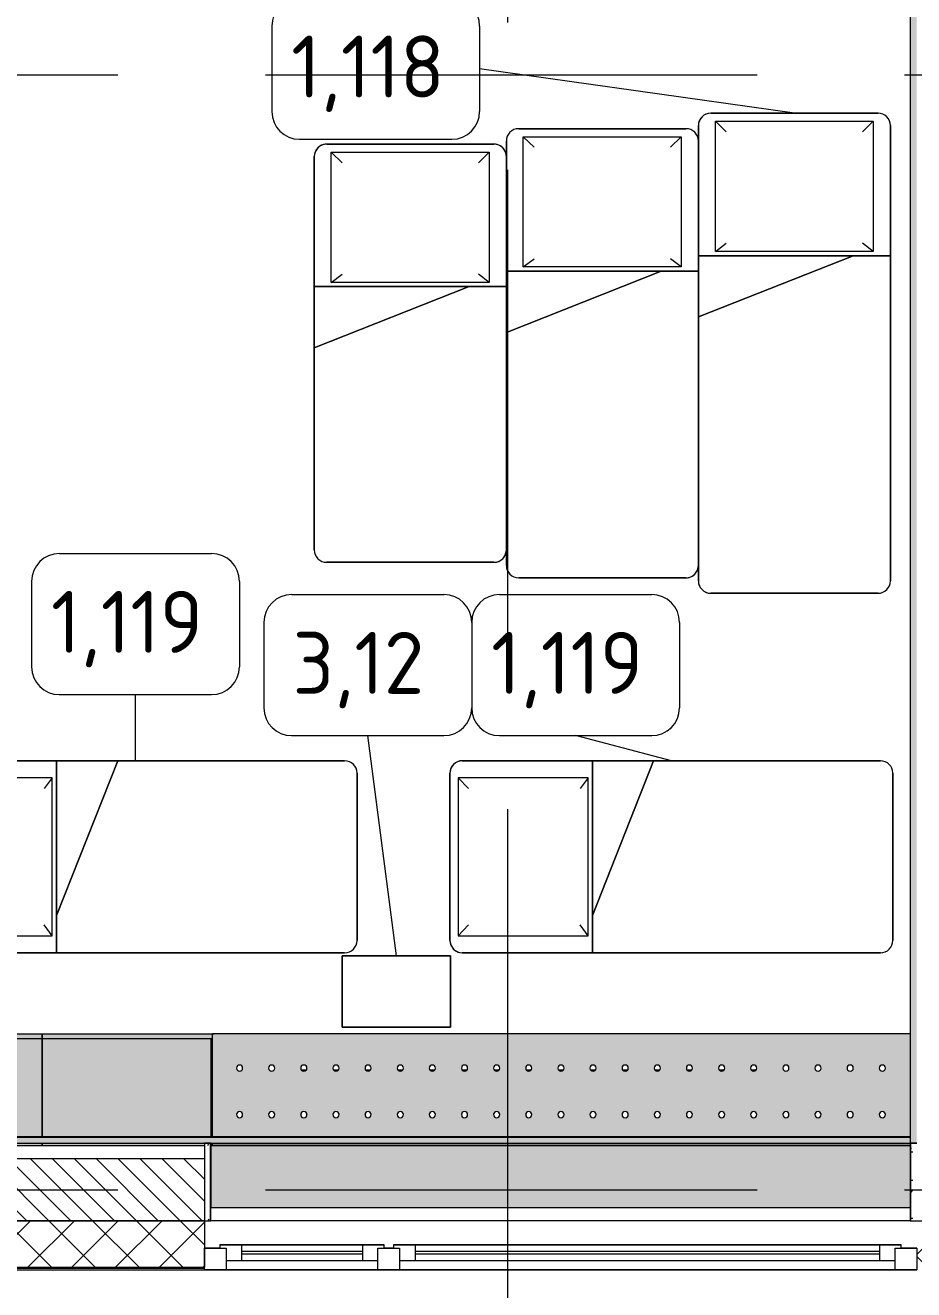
# Model space of a CAD drawing. Header units: millimetres. Extents: x 81566 to 292854, y -8553 to 29000.
# Drawn here: x 104252 to 107120, y -323 to 3760 of the extents above; entities that cross this region are included whole.
import ezdxf

# ---------------------------------------------------------------- set-up
doc = ezdxf.new("R2010")
doc.units = ezdxf.units.MM
doc.linetypes.add('Осевая', pattern=[3175, 635, -476.25, 1587.5, -476.25])
for name, color, linetype, lineweight in [('A-GLAZ', 7, 'Continuous', 9), ('A-GLAZ-1', 7, 'Continuous', 13), ('A-WALL', 7, 'Continuous', 9), ('I-FURN-IDEN', 7, 'Continuous', 9), ('I-WALL', 7, 'Continuous', 9), ('Знаки', 7, 'Continuous', 9), ('Оси', 7, 'Continuous', 9), ('Оси-2', 7, 'Осевая', 9)]:
    doc.layers.add(name, color=color, linetype=linetype, lineweight=lineweight)
for name, color, linetype, lineweight, true_color in [('A-WALL-1', 9, 'Continuous', 9, 0x808080), ('A-WALL-FNSH-1', 9, 'Continuous', 9, 0x808080), ('I-FURN-1', 9, 'Continuous', 9, 0x808080), ('M-EQPM-1', 7, 'Continuous', 9, 0xb2b2b2)]:
    doc.layers.add(name, color=color, linetype=linetype, lineweight=lineweight, true_color=true_color)
doc.styles.add('GOST Common', font='GOST_Common.ttf', dxfattribs={"height": 200})
pattern_1 = [(0, (0, 0), (121.92, 30.48), [10.058, -81.382, 10.058, -81.382, -487.68]), (0, (0, 0), (121.92, 30.48), [-182.88, 10.058, -172.822, 10.058, -81.382, -213.36]), (0, (0, 0), (121.92, 30.48), [-457.2, 10.058, -50.902, 10.058, -142.342]), (120, (45.72, 15.24), (-87.356454, 90.345817), [10.058, -81.382, 10.058, -81.382, -487.68]), (120, (45.72, 15.24), (-87.356454, 90.345817), [-182.88, 10.058, -172.822, 10.058, -81.382, -213.36]), (120, (45.72, 15.24), (-87.356454, 90.345817), [-457.2, 10.058, -50.902, 10.058, -142.342]), (240, (60.96, 76.2), (-34.563546, -120.825817), [10.058, -81.382, 10.058, -81.382, -487.68]), (240, (60.96, 76.2), (-34.563546, -120.825817), [-182.88, 10.058, -172.822, 10.058, -81.382, -213.36]), (240, (60.96, 76.2), (-34.563546, -120.825817), [-457.2, 10.058, -50.902, 10.058, -142.342])]

# ---------------------------------------------------------------- blocks, each defined once
blk = doc.blocks.new('120_Окно_СКБ_2Ст_Фрамуга сверху - 120_Окно_СКБ_2Ст_2300х2500_h_ ДОО-22877051-План расстановки мебели и оборудования 2 этажа в осях 23-33')
at = {"layer": 'A-GLAZ'}
for p, q in [((1150, 83), (-1150, 83)), ((-1080, 83), (1080, 83)), ((-1150, 13), (-1100, 13)), ((-1030, 33), (470, 33)), ((470, 23), (-1030, 23)), ((540, 13), (570, 13)), ((540, 13), (570, 13)), ((640, 33), (1030, 33)), ((1030, 23), (640, 23)), ((1100, 13), (1150, 13))]:
    blk.add_line(p, q, dxfattribs=at)
at = {"layer": 'A-GLAZ-1'}
for p, q in [((-1150, 13), (-1150, 83)), ((-1150, 83), (-1080, 83)), ((-1080, 83), (-1080, 13)), ((520, 13), (520, 83)), ((520, 83), (590, 83)), ((590, 83), (590, 13)), ((1080, 13), (1080, 83)), ((1080, 83), (1150, 83)), ((1150, 83), (1150, 13)), ((520, 53), (-1080, 53)), ((-1080, 53), (-1080, 13)), ((-1030, 3), (-1030, 53)), ((470, 3), (470, 53)), ((520, 13), (520, 53)), ((1080, 53), (590, 53)), ((590, 53), (590, 13)), ((640, 3), (640, 53)), ((1030, 3), (1030, 53)), ((1080, 13), (1080, 53)), ((-1080, 13), (-1150, 13)), ((-1080, 13), (-1100, 13)), ((-1100, 13), (-1100, 3)), ((-1100, 3), (540, 3)), ((540, 3), (-1100, 3)), ((590, 13), (520, 13)), ((540, 13), (520, 13)), ((540, 3), (540, 13)), ((590, 13), (570, 13)), ((570, 13), (570, 3)), ((570, 3), (1100, 3)), ((1100, 3), (570, 3)), ((1150, 13), (1080, 13)), ((1100, 13), (1080, 13)), ((1100, 3), (1100, 13))]:
    blk.add_line(p, q, dxfattribs=at)
blk = doc.blocks.new('Bed - Small Sizes - 1_119-V33-План расстановки мебели и оборудования 2 этажа в осях 23-33')
at = {"layer": 'I-FURN-1'}
for p, q in [((247.3, 0), (-292.7, 0)), ((-292.7, 0), (247.3, 0)), ((247.3, 0), (-292.7, 0)), ((-292.7, 0), (247.3, 0)), ((-332.7, -40), (-332.7, -460)), ((-332.7, -460), (-332.7, -40)), ((-332.7, -40), (-332.7, -460)), ((-332.7, -460), (-332.7, -40)), ((-277.5, -26.2), (-242.7, -60)), ((232.5, -26.2), (-277.5, -26.2)), ((-277.5, -26.2), (-277.5, -446.2)), ((232.5, -26.2), (-277.5, -26.2)), ((-277.5, -26.2), (-277.5, -446.2)), ((232.5, -26.2), (197.3, -60)), ((232.5, -446.2), (232.5, -26.2)), ((232.5, -446.2), (232.5, -26.2)), ((287.3, -460), (287.3, -40)), ((287.3, -40), (287.3, -460)), ((287.3, -657.7), (287.3, -40)), ((287.3, -40), (287.3, -657.7)), ((-277.5, -446.2), (-242.7, -420)), ((-277.5, -446.2), (232.5, -446.2)), ((-277.5, -446.2), (232.5, -446.2)), ((232.5, -446.2), (197.3, -420)), ((-332.7, -460), (-212.7, -460)), ((-212.7, -460), (-332.7, -460)), ((-332.7, -460), (-332.7, -1390)), ((-332.7, -1390), (-332.7, -460)), ((-332.7, -460), (-212.7, -460)), ((-212.7, -460), (287.3, -460)), ((287.3, -460), (-212.7, -460)), ((287.3, -460), (-212.7, -460)), ((-212.7, -460), (287.3, -657.7)), ((287.3, -657.7), (-212.7, -460)), ((-212.7, -460), (287.3, -460)), ((-212.7, -460), (287.3, -657.7)), ((-212.7, -460), (287.3, -460)), ((287.3, -657.7), (287.3, -460)), ((287.3, -460), (287.3, -657.7)), ((287.3, -1390), (287.3, -657.7)), ((287.3, -657.7), (287.3, -1390)), ((-292.7, -1430), (247.3, -1430)), ((247.3, -1430), (-292.7, -1430))]:
    blk.add_line(p, q, dxfattribs=at)
for centre, start, end in [((-292.7, -40), 90, 180), ((-292.7, -40), 90, 105), ((247.3, -40), 360, 90), ((247.3, -40), 0, 90), ((-292.7, -40), 135, 180), ((-292.7, -40), 150, 180), ((-292.7, -40), 165, 180), ((-292.7, -40), 105, 165), ((-292.7, -40), 90, 150), ((-292.7, -40), 90, 135), ((247.3, -40), 0, 90), ((247.3, -40), 0, 90), ((-292.7, -1390), 180, 270), ((-292.7, -1390), 180, 270), ((247.3, -1390), 270, 0), ((247.3, -1390), 270, 0)]:
    blk.add_arc(centre, 40, start, end, dxfattribs=at)
blk = doc.blocks.new('Bed - Small Sizes - 1_119-V34-План расстановки мебели и оборудования 2 этажа в осях 23-33')
at = {"layer": 'I-FURN-1'}
for p, q in [((247.3, 0), (-292.7, 0)), ((-292.7, 0), (247.3, 0)), ((247.3, 0), (-292.7, 0)), ((-292.7, 0), (247.3, 0)), ((-332.7, -40), (-332.7, -460)), ((-332.7, -460), (-332.7, -40)), ((-332.7, -40), (-332.7, -460)), ((-332.7, -460), (-332.7, -40)), ((-277.5, -26.2), (-242.7, -60)), ((232.5, -26.2), (-277.5, -26.2)), ((-277.5, -26.2), (-277.5, -446.2)), ((232.5, -26.2), (-277.5, -26.2)), ((-277.5, -26.2), (-277.5, -446.2)), ((232.5, -26.2), (197.3, -60)), ((232.5, -446.2), (232.5, -26.2)), ((232.5, -446.2), (232.5, -26.2)), ((287.3, -460), (287.3, -40)), ((287.3, -40), (287.3, -460)), ((287.3, -657.7), (287.3, -40)), ((287.3, -40), (287.3, -657.7)), ((-277.5, -446.2), (-242.7, -420)), ((-277.5, -446.2), (232.5, -446.2)), ((-277.5, -446.2), (232.5, -446.2)), ((232.5, -446.2), (197.3, -420)), ((-332.7, -460), (-212.7, -460)), ((-212.7, -460), (-332.7, -460)), ((-332.7, -460), (-332.7, -1390)), ((-332.7, -1390), (-332.7, -460)), ((-332.7, -460), (-212.7, -460)), ((-212.7, -460), (287.3, -460)), ((287.3, -460), (-212.7, -460)), ((287.3, -460), (-212.7, -460)), ((-212.7, -460), (287.3, -657.7)), ((287.3, -657.7), (-212.7, -460)), ((-212.7, -460), (287.3, -460)), ((-212.7, -460), (287.3, -657.7)), ((-212.7, -460), (287.3, -460)), ((287.3, -657.7), (287.3, -460)), ((287.3, -460), (287.3, -657.7)), ((287.3, -1390), (287.3, -657.7)), ((287.3, -657.7), (287.3, -1390)), ((-292.7, -1430), (247.3, -1430)), ((247.3, -1430), (-292.7, -1430))]:
    blk.add_line(p, q, dxfattribs=at)
for centre, start, end in [((-292.7, -40), 90, 180), ((-292.7, -40), 90, 180), ((247.3, -40), 360, 90), ((247.3, -40), 45, 90), ((-292.7, -40), 90, 180), ((-292.7, -40), 105, 180), ((-292.7, -40), 90, 105), ((247.3, -40), 60, 90), ((247.3, -40), 45, 90), ((247.3, -40), 0, 60), ((247.3, -40), 0, 45), ((247.3, -40), 0, 45), ((-292.7, -1390), 180, 270), ((-292.7, -1390), 180, 270), ((247.3, -1390), 270, 0), ((247.3, -1390), 270, 0)]:
    blk.add_arc(centre, 40, start, end, dxfattribs=at)
blk = doc.blocks.new('Bed - Small Sizes - 1_118-V38-План расстановки мебели и оборудования 2 этажа в осях 23-33')
at = {"layer": 'I-FURN-1'}
for p, q in [((247.3, 1550), (-292.7, 1550)), ((-292.7, 1550), (247.3, 1550)), ((-332.7, 1510), (-332.7, 460)), ((-332.7, 460), (-332.7, 1510)), ((287.3, 657.7), (287.3, 1510)), ((287.3, 1510), (287.3, 1460)), ((287.3, 1460), (287.3, 657.7)), ((287.3, 657.7), (-212.7, 460)), ((-212.7, 460), (287.3, 657.7)), ((-212.7, 460), (287.3, 657.7)), ((287.3, 460), (287.3, 657.7)), ((287.3, 657.7), (287.3, 510)), ((287.3, 510), (287.3, 657.7)), ((287.3, 657.7), (287.3, 510)), ((287.3, 510), (287.3, 460)), ((287.3, 90), (287.3, 510)), ((287.3, 510), (287.3, 90)), ((-212.7, 460), (-332.7, 460)), ((-332.7, 460), (-332.7, 40)), ((-332.7, 40), (-332.7, 460)), ((-332.7, 460), (-212.7, 460)), ((-332.7, 460), (-332.7, 40)), ((-332.7, 40), (-332.7, 460)), ((-332.7, 460), (-212.7, 460)), ((287.3, 460), (-212.7, 460)), ((-212.7, 460), (287.3, 460)), ((-212.7, 460), (287.3, 460)), ((287.3, 460), (-212.7, 460)), ((-212.7, 460), (287.3, 460)), ((287.3, 40), (287.3, 460)), ((287.3, 460), (287.3, 90)), ((-277.5, 446.2), (-242.7, 420)), ((-277.5, 26.2), (-277.5, 446.2)), ((-277.5, 446.2), (232.5, 446.2)), ((-277.5, 446.2), (232.5, 446.2)), ((-277.5, 26.2), (-277.5, 446.2)), ((232.5, 446.2), (197.3, 420)), ((232.5, 446.2), (232.5, 26.2)), ((232.5, 446.2), (232.5, 26.2)), ((287.3, 90), (287.3, 40)), ((287.3, 40), (287.3, 90)), ((287.3, 90), (287.3, 40)), ((-277.5, 26.2), (-242.7, 60)), ((232.5, 26.2), (197.3, 60)), ((-292.7, 0), (247.3, 0)), ((247.3, 0), (-292.7, 0)), ((232.5, 26.2), (-277.5, 26.2)), ((232.5, 26.2), (-277.5, 26.2)), ((-292.7, 0), (247.3, 0)), ((247.3, 0), (-292.7, 0))]:
    blk.add_line(p, q, dxfattribs=at)
for centre, start, end in [((-292.7, 1510), 90, 180), ((-292.7, 1510), 90, 180), ((247.3, 1510), 360, 90), ((247.3, 1510), 0, 90), ((-292.7, 40), 180, 270), ((-292.7, 40), 180, 270), ((-292.7, 40), 180, 270), ((-292.7, 40), 180, 270), ((247.3, 40), 270, 360), ((247.3, 40), 270, 0), ((247.3, 40), 270, 360), ((247.3, 40), 270, 360)]:
    blk.add_arc(centre, 40, start, end, dxfattribs=at)
blk = doc.blocks.new('Bed - Small Sizes - Single 5-V39-План расстановки мебели и оборудования 2 этажа в осях 23-33')
at = {"layer": 'I-FURN-1'}
for p, q in [((247.3, 1450), (-292.7, 1450)), ((-292.7, 1450), (247.3, 1450)), ((-332.7, 1410), (-332.7, 607.7)), ((-332.7, 607.7), (-332.7, 1410)), ((287.3, 657.7), (287.3, 1410)), ((287.3, 1410), (287.3, 1360)), ((287.3, 1360), (287.3, 657.7)), ((287.3, 657.7), (-212.7, 460)), ((-212.7, 460), (287.3, 657.7)), ((-212.7, 460), (287.3, 657.7)), ((287.3, 460), (287.3, 657.7)), ((287.3, 657.7), (287.3, 510)), ((287.3, 510), (287.3, 657.7)), ((287.3, 657.7), (287.3, 510)), ((-332.7, 607.7), (-332.7, 460)), ((-332.7, 460), (-332.7, 607.7)), ((287.3, 510), (287.3, 460)), ((287.3, 90), (287.3, 510)), ((287.3, 510), (287.3, 90)), ((-212.7, 460), (-332.7, 460)), ((-332.7, 460), (-332.7, 410)), ((-332.7, 40), (-332.7, 460)), ((-332.7, 460), (-212.7, 460)), ((-332.7, 460), (-332.7, 40)), ((-332.7, 40), (-332.7, 460)), ((-332.7, 460), (-212.7, 460)), ((287.3, 460), (-212.7, 460)), ((-212.7, 460), (287.3, 460)), ((-212.7, 460), (287.3, 460)), ((287.3, 460), (-212.7, 460)), ((-212.7, 460), (287.3, 460)), ((287.3, 40), (287.3, 460)), ((287.3, 460), (287.3, 90)), ((-332.7, 410), (-332.7, 40)), ((-277.5, 446.2), (-242.7, 420)), ((-277.5, 26.2), (-277.5, 446.2)), ((-277.5, 446.2), (232.5, 446.2)), ((-277.5, 446.2), (232.5, 446.2)), ((-277.5, 26.2), (-277.5, 446.2)), ((232.5, 446.2), (197.3, 420)), ((232.5, 446.2), (232.5, 26.2)), ((232.5, 446.2), (232.5, 26.2)), ((287.3, 90), (287.3, 40)), ((287.3, 40), (287.3, 90)), ((287.3, 90), (287.3, 40)), ((-277.5, 26.2), (-242.7, 60)), ((232.5, 26.2), (197.3, 60)), ((-292.7, 0), (247.3, 0)), ((247.3, 0), (-292.7, 0)), ((232.5, 26.2), (-277.5, 26.2)), ((232.5, 26.2), (-277.5, 26.2)), ((-292.7, 0), (247.3, 0)), ((247.3, 0), (-292.7, 0))]:
    blk.add_line(p, q, dxfattribs=at)
for centre, start, end in [((-292.7, 1410), 90, 180), ((-292.7, 1410), 150, 180), ((-292.7, 1410), 90, 150), ((247.3, 1410), 360, 90), ((247.3, 1410), 0, 90), ((-292.7, 40), 180, 270), ((-292.7, 40), 180, 270), ((-292.7, 40), 180, 270), ((-292.7, 40), 180, 270), ((247.3, 40), 270, 360), ((247.3, 40), 270, 0), ((247.3, 40), 270, 360), ((247.3, 40), 270, 360)]:
    blk.add_arc(centre, 40, start, end, dxfattribs=at)
blk = doc.blocks.new('Bed - Small Sizes - Single 6-V40-План расстановки мебели и оборудования 2 этажа в осях 23-33')
at = {"layer": 'I-FURN-1'}
for p, q in [((247.3, 1350), (-292.7, 1350)), ((-292.7, 1350), (247.3, 1350)), ((-332.7, 1310), (-332.7, 607.7)), ((-332.7, 607.7), (-332.7, 1310)), ((287.3, 657.7), (287.3, 1310)), ((287.3, 1310), (287.3, 657.7)), ((287.3, 657.7), (-212.7, 460)), ((-212.7, 460), (287.3, 657.7)), ((-212.7, 460), (287.3, 657.7)), ((287.3, 460), (287.3, 657.7)), ((287.3, 657.7), (287.3, 460)), ((287.3, 40), (287.3, 657.7)), ((287.3, 657.7), (287.3, 40)), ((-332.7, 607.7), (-332.7, 460)), ((-332.7, 460), (-332.7, 607.7)), ((-212.7, 460), (-332.7, 460)), ((-332.7, 460), (-332.7, 410)), ((-332.7, 40), (-332.7, 460)), ((-332.7, 460), (-212.7, 460)), ((-332.7, 460), (-332.7, 40)), ((-332.7, 40), (-332.7, 460)), ((-332.7, 460), (-212.7, 460)), ((287.3, 460), (-212.7, 460)), ((-212.7, 460), (287.3, 460)), ((-212.7, 460), (287.3, 460)), ((287.3, 460), (-212.7, 460)), ((-212.7, 460), (287.3, 460)), ((287.3, 40), (287.3, 460)), ((287.3, 460), (287.3, 40)), ((-332.7, 410), (-332.7, 40)), ((-277.5, 446.2), (-242.7, 420)), ((-277.5, 26.2), (-277.5, 446.2)), ((-277.5, 446.2), (232.5, 446.2)), ((-277.5, 446.2), (232.5, 446.2)), ((-277.5, 26.2), (-277.5, 446.2)), ((232.5, 446.2), (197.3, 420)), ((232.5, 446.2), (232.5, 26.2)), ((232.5, 446.2), (232.5, 26.2)), ((-277.5, 26.2), (-242.7, 60)), ((232.5, 26.2), (197.3, 60)), ((-292.7, 0), (247.3, 0)), ((247.3, 0), (-292.7, 0)), ((232.5, 26.2), (-277.5, 26.2)), ((213.2, 26.2), (-277.5, 26.2)), ((232.5, 26.2), (214.3, 26.2)), ((-292.7, 0), (247.3, 0)), ((247.3, 0), (-292.7, 0))]:
    blk.add_line(p, q, dxfattribs=at)
for centre, start, end in [((-292.7, 1310), 90, 180), ((-292.7, 1310), 105, 180), ((-292.7, 1310), 90, 105), ((247.3, 1310), 360, 90), ((247.3, 1310), 360, 90), ((-292.7, 40), 180, 270), ((-292.7, 40), 180, 195), ((-292.7, 40), 180, 270), ((-292.7, 40), 180, 270), ((-292.7, 40), 195, 255), ((-292.7, 40), 255, 270), ((247.3, 40), 270, 360), ((247.3, 40), 270, 0), ((247.3, 40), 270, 315), ((247.3, 40), 270, 285), ((247.3, 40), 285, 360), ((247.3, 40), 315, 360)]:
    blk.add_arc(centre, 40, start, end, dxfattribs=at)
blk = doc.blocks.new('radiator_prado_classic_z_tip_30_po exemplyaru - Classic Z Тип 30-300-V162-План расстановки мебели и оборудования 2 этажа в осях 23-33')
at = {"layer": 'M-EQPM-1'}
for p, q in [((76.6, 164), (62, 164)), ((62, 164), (76.6, 164)), ((180.4, 164), (165.8, 164)), ((165.8, 164), (180.4, 164)), ((284.1, 164), (269.5, 164)), ((269.5, 164), (284.1, 164)), ((387.9, 164), (373.3, 164)), ((373.3, 164), (387.9, 164)), ((491.6, 164), (477, 164)), ((477, 164), (491.6, 164)), ((595.4, 164), (580.8, 164)), ((580.8, 164), (595.4, 164)), ((699.1, 164), (684.5, 164)), ((684.5, 164), (699.1, 164)), ((802.9, 164), (788.3, 164)), ((788.3, 164), (802.9, 164)), ((906.6, 164), (892, 164)), ((892, 164), (906.6, 164)), ((1010.4, 164), (995.8, 164)), ((995.8, 164), (1010.4, 164)), ((1114.1, 164), (1099.5, 164)), ((1099.5, 164), (1114.1, 164)), ((1217.9, 164), (1203.3, 164)), ((1203.3, 164), (1217.9, 164)), ((1321.6, 164), (1307, 164)), ((1307, 164), (1321.6, 164)), ((1425.4, 164), (1410.8, 164)), ((1410.8, 164), (1425.4, 164)), ((1529.1, 164), (1514.5, 164)), ((1514.5, 164), (1529.1, 164))]:
    blk.add_line(p, q, dxfattribs=at)
blk = doc.blocks.new('Зашивка радиатора_ с перфорацией М7_1 - Зашивка радиатора_ с перфорацией М7_1-V236-План расстановки мебели и оборудования 2 этажа в осях 23-33')
at = {"layer": 'Знаки'}
blk.add_hatch(color=256, dxfattribs=at).paths.add_polyline_path([(1890, 380), (-369, 380), (-369, 180), (1890, 180)])
h = blk.add_hatch(color=256, dxfattribs=at)
h.paths.add_polyline_path([(1643.7, 180), (-369, 178.9), (-368, 173.1), (1890, 173.1), (1890, 180), (1805.3, 180)])
h.paths.add_polyline_path([(1644.5, 153.1), (-369, 153.1), (-369, -179.9), (1885, -178.9), (1885, -163.9), (1890, -163.9), (1890, 153.1), (1675.6, 153.1)])
h.paths.add_polyline_path([(863.7, 90.4), (868.7, 89), (872.4, 85.4), (873.7, 80.4), (872.4, 75.4), (868.7, 71.7), (863.7, 70.4), (858.7, 71.7), (855.1, 75.4), (853.7, 80.4), (855.1, 85.4), (858.7, 89), (861.2, 90)])
h.paths.add_polyline_path([(1382.5, 90.4), (1387.5, 89), (1391.2, 85.4), (1392.5, 80.4), (1391.2, 75.4), (1387.5, 71.7), (1382.5, 70.4), (1377.5, 71.7), (1373.8, 75.4), (1372.5, 80.4), (1373.8, 85.4), (1377.5, 89), (1379.9, 90)])
h.paths.add_polyline_path([(1071.2, 90.4), (1076.2, 89), (1079.9, 85.4), (1081.2, 80.4), (1079.9, 75.4), (1076.2, 71.7), (1071.2, 70.4), (1066.2, 71.7), (1062.6, 75.4), (1061.2, 80.4), (1062.6, 85.4), (1066.2, 89), (1068.7, 90)])
h.paths.add_polyline_path([(1278.7, 90.4), (1283.7, 89), (1287.4, 85.4), (1288.7, 80.4), (1287.4, 75.4), (1283.7, 71.7), (1278.7, 70.4), (1273.7, 71.7), (1270.1, 75.4), (1268.7, 80.4), (1270.1, 85.4), (1273.7, 89), (1276.2, 90)])
h.paths.add_polyline_path([(1693.7, 90.4), (1698.7, 89), (1702.4, 85.4), (1703.7, 80.4), (1702.4, 75.4), (1698.7, 71.7), (1693.7, 70.4), (1688.7, 71.7), (1685.1, 75.4), (1683.7, 80.4), (1685.1, 85.4), (1688.7, 89), (1691.2, 90)])
h.paths.add_polyline_path([(1797.5, 90.4), (1802.5, 89), (1806.2, 85.4), (1807.5, 80.4), (1806.2, 75.4), (1802.5, 71.7), (1797.5, 70.4), (1792.5, 71.7), (1788.8, 75.4), (1787.5, 80.4), (1788.8, 85.4), (1792.5, 89), (1794.9, 90)])
h.paths.add_polyline_path([(1175, 90.4), (1180, 89), (1183.7, 85.4), (1185, 80.4), (1183.7, 75.4), (1180, 71.7), (1175, 70.4), (1170, 71.7), (1166.3, 75.4), (1165, 80.4), (1166.3, 85.4), (1170, 89), (1172.4, 90)])
h.paths.add_polyline_path([(967.5, 90.4), (972.5, 89), (976.2, 85.4), (977.5, 80.4), (976.2, 75.4), (972.5, 71.7), (967.5, 70.4), (962.5, 71.7), (958.8, 75.4), (957.5, 80.4), (958.8, 85.4), (962.5, 89), (964.9, 90)])
h.paths.add_polyline_path([(1486.2, 90.4), (1491.2, 89), (1494.9, 85.4), (1496.2, 80.4), (1494.9, 75.4), (1491.2, 71.7), (1486.2, 70.4), (1481.2, 71.7), (1477.6, 75.4), (1476.2, 80.4), (1477.6, 85.4), (1482, 89.3), (1483.7, 90)])
h.paths.add_polyline_path([(1590, 90.4), (1595, 89), (1598.7, 85.4), (1600, 80.4), (1598.7, 75.4), (1595, 71.7), (1590, 70.4), (1585, 71.7), (1581.3, 75.4), (1580, 80.4), (1581.3, 85.4), (1585, 89), (1587.4, 90)])
h.paths.add_polyline_path([(345, 90.4), (350.4, 88.7), (353.7, 85.4), (355, 80.4), (353.7, 75.4), (350, 71.7), (345, 70.4), (340, 71.7), (336.3, 75.4), (335, 80.4), (336.3, 85.4), (340, 89), (342.4, 90)])
h.paths.add_polyline_path([(-70, 90.4), (-65, 89), (-61.3, 85.4), (-60, 80.4), (-61.3, 75.4), (-65, 71.7), (-70, 70.4), (-75, 71.7), (-78.7, 75.4), (-80, 80.4), (-78.7, 85.4), (-75, 89), (-72.6, 90)])
h.paths.add_polyline_path([(-173.8, 90.4), (-168.8, 89), (-165.1, 85.4), (-163.8, 80.4), (-165.1, 75.4), (-168.8, 71.7), (-173.8, 70.4), (-178.8, 71.7), (-182.4, 75.4), (-183.8, 80.4), (-182.4, 85.4), (-178.8, 89), (-176.3, 90)])
h.paths.add_polyline_path([(-277.5, 90.4), (-272.5, 89), (-268.8, 85.4), (-267.5, 80.4), (-268.8, 75.4), (-272.5, 71.7), (-277.5, 70.4), (-282.5, 71.7), (-286.2, 75.4), (-287.5, 80.4), (-286.2, 85.4), (-282.5, 89), (-280.1, 90)])
h.paths.add_polyline_path([(137.5, 90.4), (142.5, 89), (146.2, 85.4), (147.5, 80.4), (146.2, 75.4), (142.5, 71.7), (137.5, 70.4), (132.5, 71.7), (128.8, 75.4), (127.5, 80.4), (128.8, 85.4), (132.5, 89), (134.9, 90)])
h.paths.add_polyline_path([(656.2, 90.4), (661.2, 89), (664.9, 85.4), (666.2, 80.4), (664.9, 75.4), (661.2, 71.7), (656.2, 70.4), (651.2, 71.7), (647.6, 75.4), (646.2, 80.4), (647.6, 85.4), (651.2, 89), (653.7, 90)])
h.paths.add_polyline_path([(448.7, 90.4), (453.7, 89), (457.4, 85.4), (458.7, 80.4), (457.4, 75.4), (453.7, 71.7), (448.7, 70.4), (443.7, 71.7), (440.1, 75.4), (438.7, 80.4), (440.1, 85.4), (443.7, 89), (446.2, 90)])
h.paths.add_polyline_path([(241.2, 90.4), (246.2, 89), (249.9, 85.4), (251.2, 80.4), (249.9, 75.4), (246.2, 71.7), (241.2, 70.4), (236.2, 71.7), (232.6, 75.4), (231.2, 80.4), (232.6, 85.4), (236.2, 89), (238.7, 90)])
h.paths.add_polyline_path([(552.5, 90.4), (557.5, 89), (561.2, 85.4), (562.5, 80.4), (561.2, 75.4), (557.5, 71.7), (552.5, 70.4), (547.5, 71.7), (543.8, 75.4), (542.5, 80.4), (543.8, 85.4), (547.5, 89), (549.9, 90)])
h.paths.add_polyline_path([(760, 90.4), (765, 89), (768.7, 85.4), (770, 80.4), (768.7, 75.4), (765, 71.7), (760, 70.4), (755, 71.7), (751.3, 75.4), (750, 80.4), (751.3, 85.4), (755, 89), (757.4, 90)])
h.paths.add_polyline_path([(33.7, 90.4), (38.7, 89), (42.4, 85.4), (43.7, 80.4), (42.4, 75.4), (38.7, 71.7), (33.7, 70.4), (28.7, 71.7), (25.1, 75.4), (23.7, 80.4), (25.1, 85.4), (28.7, 89), (31.2, 90)])
h.paths.add_polyline_path([(1278.7, -59.6), (1283.7, -61), (1287.4, -64.6), (1288.7, -69.6), (1287.4, -74.6), (1283.7, -78.3), (1278.7, -79.6), (1273.7, -78.3), (1270.1, -74.6), (1268.7, -69.6), (1270.1, -64.6), (1273.7, -61), (1276.2, -60)])
h.paths.add_polyline_path([(863.7, -59.6), (868.7, -61), (872.4, -64.6), (873.7, -69.6), (872.4, -74.6), (868.7, -78.3), (863.7, -79.6), (858.7, -78.3), (855.1, -74.6), (853.7, -69.6), (855.1, -64.6), (858.7, -61), (861.2, -60)])
h.paths.add_polyline_path([(760, -59.6), (765, -61), (768.7, -64.6), (770, -69.6), (768.7, -74.6), (765, -78.3), (760, -79.6), (755, -78.3), (751.3, -74.6), (750, -69.6), (751.3, -64.6), (755, -61), (757.4, -60)])
h.paths.add_polyline_path([(1071.2, -59.6), (1076.2, -61), (1079.9, -64.6), (1081.2, -69.6), (1079.9, -74.6), (1076.2, -78.3), (1071.2, -79.6), (1066.2, -78.3), (1062.6, -74.6), (1061.2, -69.6), (1062.6, -64.6), (1066.2, -61), (1068.7, -60)])
h.paths.add_polyline_path([(1486.2, -59.6), (1491.2, -61), (1494.9, -64.6), (1496.2, -69.6), (1494.9, -74.6), (1491.2, -78.3), (1486.2, -79.6), (1481.2, -78.3), (1477.6, -74.6), (1476.2, -69.6), (1477.6, -64.6), (1482, -60.7), (1483.7, -60)])
h.paths.add_polyline_path([(1382.5, -59.6), (1387.5, -61), (1391.2, -64.6), (1392.5, -69.6), (1391.2, -74.6), (1387.5, -78.3), (1382.5, -79.6), (1377.5, -78.3), (1373.8, -74.6), (1372.5, -69.6), (1373.8, -64.6), (1377.5, -61), (1379.9, -60)])
h.paths.add_polyline_path([(1797.5, -59.6), (1802.5, -61), (1806.2, -64.6), (1807.5, -69.6), (1806.2, -74.6), (1802.5, -78.3), (1797.5, -79.6), (1792.5, -78.3), (1788.8, -74.6), (1787.5, -69.6), (1788.8, -64.6), (1792.5, -61), (1794.9, -60)])
h.paths.add_polyline_path([(1693.7, -59.6), (1698.7, -61), (1702.4, -64.6), (1703.7, -69.6), (1702.4, -74.6), (1698.7, -78.3), (1693.7, -79.6), (1688.7, -78.3), (1685.1, -74.6), (1683.7, -69.6), (1685.1, -64.6), (1688.7, -61), (1691.2, -60)])
h.paths.add_polyline_path([(1175, -59.6), (1180, -61), (1183.7, -64.6), (1185, -69.6), (1183.7, -74.6), (1180, -78.3), (1175, -79.6), (1170, -78.3), (1166.3, -74.6), (1165, -69.6), (1166.3, -64.6), (1170, -61), (1172.4, -60)])
h.paths.add_polyline_path([(967.5, -59.6), (972.5, -61), (976.2, -64.6), (977.5, -69.6), (976.2, -74.6), (972.5, -78.3), (967.5, -79.6), (962.5, -78.3), (958.8, -74.6), (957.5, -69.6), (958.8, -64.6), (962.5, -61), (964.9, -60)])
h.paths.add_polyline_path([(1590, -59.6), (1595, -61), (1598.7, -64.6), (1600, -69.6), (1598.7, -74.6), (1595, -78.3), (1590, -79.6), (1585, -78.3), (1581.3, -74.6), (1580, -69.6), (1581.3, -64.6), (1585, -61), (1587.4, -60)])
h.paths.add_polyline_path([(-173.8, -59.6), (-168.8, -61), (-165.1, -64.6), (-163.8, -69.6), (-165.1, -74.6), (-168.8, -78.3), (-173.8, -79.6), (-178.8, -78.3), (-182.4, -74.6), (-183.8, -69.6), (-182.4, -64.6), (-178.8, -61), (-176.3, -60)])
h.paths.add_polyline_path([(552.5, -59.6), (557.5, -61), (561.2, -64.6), (562.5, -69.6), (561.2, -74.6), (557.5, -78.3), (552.5, -79.6), (547.5, -78.3), (543.8, -74.6), (542.5, -69.6), (543.8, -64.6), (547.5, -61), (549.9, -60)])
h.paths.add_polyline_path([(656.2, -59.6), (661.2, -61), (664.9, -64.6), (666.2, -69.6), (664.9, -74.6), (661.2, -78.3), (656.2, -79.6), (651.2, -78.3), (647.6, -74.6), (646.2, -69.6), (647.6, -64.6), (651.2, -61), (653.7, -60)])
h.paths.add_polyline_path([(-70, -59.6), (-65, -61), (-61.3, -64.6), (-60, -69.6), (-61.3, -74.6), (-65, -78.3), (-70, -79.6), (-75, -78.3), (-78.7, -74.6), (-80, -69.6), (-78.7, -64.6), (-75, -61), (-72.6, -60)])
h.paths.add_polyline_path([(137.5, -59.6), (142.5, -61), (146.2, -64.6), (147.5, -69.6), (146.2, -74.6), (142.5, -78.3), (137.5, -79.6), (132.5, -78.3), (128.8, -74.6), (127.5, -69.6), (128.8, -64.6), (132.5, -61), (134.9, -60)])
h.paths.add_polyline_path([(-277.5, -59.6), (-272.5, -61), (-268.8, -64.6), (-267.5, -69.6), (-268.8, -74.6), (-272.5, -78.3), (-277.5, -79.6), (-282.5, -78.3), (-286.2, -74.6), (-287.5, -69.6), (-286.2, -64.6), (-282.5, -61), (-280.1, -60)])
h.paths.add_polyline_path([(448.7, -59.6), (453.7, -61), (457.4, -64.6), (458.7, -69.6), (457.4, -74.6), (453.7, -78.3), (448.7, -79.6), (443.7, -78.3), (440.1, -74.6), (438.7, -69.6), (440.1, -64.6), (443.7, -61), (446.2, -60)])
h.paths.add_polyline_path([(241.2, -59.6), (246.2, -61), (249.9, -64.6), (251.2, -69.6), (249.9, -74.6), (246.2, -78.3), (241.2, -79.6), (236.2, -78.3), (232.6, -74.6), (231.2, -69.6), (232.6, -64.6), (236.2, -61), (238.7, -60)])
h.paths.add_polyline_path([(33.7, -59.6), (38.7, -61), (42.4, -64.6), (43.7, -69.6), (42.4, -74.6), (38.7, -78.3), (33.7, -79.6), (28.7, -78.3), (25.1, -74.6), (23.7, -69.6), (25.1, -64.6), (28.7, -61), (31.2, -60)])
h.paths.add_polyline_path([(345, -59.6), (350.4, -61.3), (353.7, -64.6), (355, -69.6), (353.7, -74.6), (350, -78.3), (345, -79.6), (340, -78.3), (336.3, -74.6), (335, -69.6), (336.3, -64.6), (340, -61), (342.4, -60)])
for p, q in [((1890, 380), (-369, 380)), ((1890, 180), (1890, 380)), ((-369, 180), (1890, 180)), ((1890, 180), (-369, 180)), ((1890, 173.1), (1890, 180)), ((1890, -163.9), (1890, 153.1)), ((-369, -179.9), (1885, -179.9))]:
    blk.add_line(p, q, dxfattribs=at)
for centre, start, end in [((-277.5, 80.4), 0, 180), ((-173.8, 80.4), 0, 180), ((-70, 80.4), 0, 180), ((33.7, 80.4), 0, 180), ((137.5, 80.4), 0, 180), ((241.2, 80.4), 0, 180), ((345, 80.4), 0, 180), ((448.7, 80.4), 0, 180), ((552.5, 80.4), 0, 180), ((656.2, 80.4), 0, 180), ((760, 80.4), 0, 180), ((863.7, 80.4), 0, 180), ((967.5, 80.4), 0, 180), ((1071.2, 80.4), 0, 180), ((1175, 80.4), 0, 180), ((1278.7, 80.4), 0, 180), ((1382.5, 80.4), 0, 180), ((1486.2, 80.4), 0, 180), ((1590, 80.4), 0, 180), ((1693.7, 80.4), 0, 180), ((1797.5, 80.4), 0, 180), ((-277.5, 80.4), 180, 360), ((-173.8, 80.4), 180, 0), ((-70, 80.4), 180, 0), ((33.7, 80.4), 180, 360), ((137.5, 80.4), 180, 0), ((241.2, 80.4), 180, 0), ((345, 80.4), 180, 0), ((448.7, 80.4), 180, 0), ((552.5, 80.4), 180, 360), ((656.2, 80.4), 180, 0), ((760, 80.4), 180, 0), ((863.7, 80.4), 180, 0), ((967.5, 80.4), 180, 0), ((1071.2, 80.4), 180, 0), ((1175, 80.4), 180, 0), ((1278.7, 80.4), 180, 0), ((1382.5, 80.4), 180, 0), ((1486.2, 80.4), 180, 360), ((1590, 80.4), 180, 0), ((1693.7, 80.4), 180, 360), ((1797.5, 80.4), 180, 0), ((-277.5, -69.6), 0, 180), ((-277.5, -69.6), 180, 0), ((-173.8, -69.6), 0, 180), ((-173.8, -69.6), 180, 0), ((-70, -69.6), 0, 180), ((-70, -69.6), 180, 0), ((33.7, -69.6), 0, 180), ((33.7, -69.6), 180, 0), ((137.5, -69.6), 0, 180), ((137.5, -69.6), 180, 0), ((241.2, -69.6), 0, 180), ((241.2, -69.6), 180, 0), ((345, -69.6), 0, 180), ((345, -69.6), 180, 0), ((448.7, -69.6), 0, 180), ((448.7, -69.6), 180, 0), ((552.5, -69.6), 0, 180), ((552.5, -69.6), 180, 0), ((656.2, -69.6), 0, 180), ((656.2, -69.6), 180, 0), ((760, -69.6), 0, 180), ((760, -69.6), 180, 0), ((863.7, -69.6), 0, 180), ((863.7, -69.6), 180, 0), ((967.5, -69.6), 0, 180), ((967.5, -69.6), 180, 0), ((1071.2, -69.6), 0, 180), ((1071.2, -69.6), 180, 0), ((1175, -69.6), 0, 180), ((1175, -69.6), 180, 0), ((1278.7, -69.6), 0, 180), ((1278.7, -69.6), 180, 0), ((1382.5, -69.6), 0, 180), ((1382.5, -69.6), 180, 0), ((1486.2, -69.6), 0, 180), ((1486.2, -69.6), 180, 0), ((1590, -69.6), 0, 180), ((1590, -69.6), 180, 0), ((1693.7, -69.6), 0, 180), ((1693.7, -69.6), 180, 0), ((1797.5, -69.6), 0, 180), ((1797.5, -69.6), 180, 0)]:
    blk.add_arc(centre, 10, start, end, dxfattribs=at)
blk = doc.blocks.new('Зашивка без перфорации М3_2_1 - М3_2_10-V244-План расстановки мебели и оборудования 2 этажа в осях 23-33')
at = {"layer": 'Знаки'}
h = blk.add_hatch(color=256, dxfattribs=at)
h.paths.add_polyline_path([(120.2, 180), (-404, 180), (-404, 173.1), (120.2, 173.1)])
h.paths.add_polyline_path([(-424, 180), (-430, 180), (-430, 173.1), (-424, 173.1)])
h.paths.add_polyline_path([(-186.3, 153.1), (-430, 153.1), (-430, -163.9), (120.2, -163.9), (120, 153.1)])
blk.add_hatch(color=256, dxfattribs=at).paths.add_polyline_path([(120, -163.9), (-430, -163.9), (-430, -179.9), (120, -179.9)])
for p, q in [((-424, 180), (-430, 180)), ((-430, 180), (-430, 173.1)), ((120.2, 180), (-404, 180)), ((120.2, 173.1), (120.2, 180)), ((-430, 153.1), (-430, -163.9)), ((120.2, -163.9), (120.2, 153.1)), ((-430, -163.9), (120, -163.9)), ((-430, -163.9), (-430, -179.9)), ((120, -179.9), (-430, -179.9)), ((120, -179.9), (120, -163.9))]:
    blk.add_line(p, q, dxfattribs=at)
blk = doc.blocks.new('Зашивка без перфорации М3_2_1 - М3_2_10-V245-План расстановки мебели и оборудования 2 этажа в осях 23-33')
at = {"layer": 'Знаки'}
h = blk.add_hatch(color=256, dxfattribs=at)
h.paths.add_polyline_path([(-89.7, 180), (-430, 180), (-430, 173.1), (96, 173.1), (96, 180), (71.9, 180)])
h.paths.add_polyline_path([(120.2, 180), (116, 180), (116, 173.1), (120.2, 173.1)])
h.paths.add_polyline_path([(71.9, 153.1), (-430, 153.1), (-430, -163.9), (120, -163.9), (120.2, 153.1)])
blk.add_hatch(color=256, dxfattribs=at).paths.add_polyline_path([(71.9, -163.9), (-430, -163.9), (-430, -179.9), (120, -179.9), (120, -163.9)])
for p, q in [((96, 180), (-430, 180)), ((-430, 180), (-430, 173.1)), ((120.2, 180), (116, 180)), ((120.2, 173.1), (120.2, 180)), ((-430, 153.1), (-430, -163.9)), ((120.2, -179.9), (120.2, 153.1)), ((-430, -163.9), (120, -163.9)), ((-430, -163.9), (-430, -179.9)), ((120, -179.9), (-430, -179.9)), ((120, -179.9), (120, -163.9))]:
    blk.add_line(p, q, dxfattribs=at)
blk = doc.blocks.new('Зашивка_ опоясывающая панель - Зашивка_ опоясывающая панель Т2_1-V252-План расстановки мебели и оборудования 2 этажа в осях 23-33')
at = {"layer": 'Знаки'}
blk.add_hatch(color=256, dxfattribs=at).paths.add_polyline_path([(-406, 179.9), (-406, 180), (-417, 179.9)])
blk.add_line((-430, 180), (-406, 180), dxfattribs=at)
blk = doc.blocks.new('Зашивка_ опоясывающая панель - Зашивка_ опоясывающая панель Т2_1-V248-План расстановки мебели и оборудования 2 этажа в осях 23-33')
at = {"layer": 'Знаки'}
blk.add_line((-430, 180), (-406, 180), dxfattribs=at)
blk = doc.blocks.new('Марка_Мебель - В прямоуг_Balcon_Марка-25523697-План расстановки мебели и оборудования 2 этажа в осях 23-33')
at = {"layer": 'I-FURN-IDEN'}
for p, q in [((-2.455, 2.278), (2.455, 2.278)), ((-3.355, 1.378), (-3.355, -1.384)), ((3.355, 1.378), (3.355, -1.378)), ((-2.461, -2.278), (2.455, -2.278))]:
    blk.add_line(p, q, dxfattribs=at)
for centre, radius, start, end in [((-2.455, 1.378), 0.9, 90, 180), ((2.455, 1.378), 0.9, 0, 90), ((-2.461, -1.384), 0.893, 180, 270), ((2.455, -1.378), 0.9, 270, 0)]:
    blk.add_arc(centre, radius, start, end, dxfattribs=at)

msp = doc.modelspace()

# ---------------------------------------------------------------- hatches: boundary and pattern name
at = {"layer": 'A-WALL'}
h = msp.add_hatch(dxfattribs=at)
h.set_pattern_fill('FP_3', color=256, style=0, pattern_type=2)
h.set_pattern_definition([(135, (0, 0), (-35.35534, -35.35534), [])])
h.paths.add_polyline_path([(122030, -100), (122830, -100), (122830, 100), (122030, 100)])
h.paths.add_polyline_path([(119330, -100), (119330, 100), (118830, 100), (118830, -100), (119161.4, -100)])
h.paths.add_polyline_path([(113665.1, -100), (113680, -100), (113680, 100), (113430, 100), (113430, -100)])
h.paths.add_polyline_path([(115630, -100), (115630, 100), (114580, 100), (114580, -100), (115605, -100)])
h.paths.add_polyline_path([(110108.7, -100), (110230, -100), (110230, 100), (108930, 100), (108930, -100), (109785.4, -100)])
h.paths.add_polyline_path([(103780, -100), (104830, -100), (104830, 100), (103780, 100)])
h.paths.add_polyline_path([(102880, -100), (102880, 100), (102630, 100), (102630, -100), (102672.5, -100)])
h.paths.add_polyline_path([(101379.2, -100), (101730, -100), (101730, 100), (100830, 100), (100830, -100), (101055.9, -100)])
h.paths.add_polyline_path([(98792.7, -100), (99030, -100), (99030, 100), (95680, 100), (95680, -100), (98469.4, -100)])
h.paths.add_polyline_path([(94780, -100), (94780, 100), (94530, 100), (94530, -100), (94589.6, -100)])
h.paths.add_polyline_path([(92649.8, -100), (92730, -100), (92730, 100), (91930, 100), (91930, -100), (92326.4, -100)])
h = msp.add_hatch(dxfattribs=at)
h.set_pattern_fill('FP_1', color=256, style=0, pattern_type=2)
h.set_pattern_definition([(45, (0, 0), (-70.71068, 70.71068), []), (135, (0, 0), (-70.71068, -70.71068), [])])
h.paths.add_polyline_path([(125080, -250), (125080, -100), (123730, -100), (123730, -250)])
h.paths.add_polyline_path([(122830, -250), (122830, -100), (122030, -100), (122030, -250)])
h.paths.add_polyline_path([(121130, -250), (121130, -100), (120230, -100), (120230, -250), (120778, -250)])
h.paths.add_polyline_path([(119330, -250), (119330, -100), (117930, -100), (117930, -250)])
h.paths.add_polyline_path([(114580, -250), (115630, -250), (115630, -100), (114580, -100), (114580, -126.6)])
h.paths.add_polyline_path([(113680, -250), (113680, -100), (112530, -100), (112530, -250)])
h.paths.add_polyline_path([(110230, -250), (110230, -100), (108930, -100), (108930, -250)])
h.paths.add_polyline_path([(108030, -250), (108030, -100), (107130, -100), (107130, -250)])
h.paths.add_polyline_path([(104830, -250), (104830, -100), (103780, -100), (103780, -250)])
h.paths.add_polyline_path([(102880, -250), (102880, -100), (100830, -100), (100830, -250)])
h.paths.add_polyline_path([(99930, -250), (99930, -100), (95680, -100), (95680, -250)])
h.paths.add_polyline_path([(94780, -250), (94780, -100), (93630, -100), (93630, -250)])
h.paths.add_polyline_path([(91930, -250), (92730, -250), (92730, -100), (91930, -100), (91930, -126.6)])
h.paths.add_polyline_path([(91030, -250), (91030, -100), (89210, -100), (89210, -250), (89739.9, -250)])
at = {"layer": 'I-WALL'}
h = msp.add_hatch(dxfattribs=at)
h.set_pattern_fill('FP_41', color=256, style=0, pattern_type=2)
h.set_pattern_definition(pattern_1)
h.paths.add_polyline_path([(107110, 150), (107130, 150), (107130, 10400), (107110, 10400), (107110, 395.1)])
h = msp.add_hatch(dxfattribs=at)
h.set_pattern_fill('FP_41', color=256, style=0, pattern_type=2)
h.set_pattern_definition(pattern_1)
h.paths.add_polyline_path([(107110, 150), (107109, 170), (101965, 170), (101965, 150), (107109, 150)])
h = msp.add_hatch(dxfattribs=at)
h.set_pattern_fill('FP_41', color=256, style=0, pattern_type=2)
h.set_pattern_definition(pattern_1)
h.paths.add_polyline_path([(104850, -100), (104850, 150), (104830, 150), (104830, -100)])
h = msp.add_hatch(dxfattribs=at)
h.set_pattern_fill('FP_41', color=256, style=0, pattern_type=2)
h.set_pattern_definition(pattern_1)
h.paths.add_polyline_path([(107130, -100), (107130, 150), (107110, 150), (107110, -100)])

# ---------------------------------------------------------------- linework, layer by layer
at = {"layer": 'A-WALL'}
for p, q in [((103780, -100), (104850, -100)), ((104830, -100), (103780, -100)), ((107110, -100), (110230, -100)), ((103780, -250), (104830, -250)), ((103780, -253), (104830, -253)), ((107130, -258), (104830, -258))]:
    msp.add_line(p, q, dxfattribs=at)
at = {"layer": 'A-WALL-1'}
for p, q in [((107110, 150), (107110, 10380)), ((107110, 170), (107109, 170)), ((102630, 150), (107109, 150)), ((104850, 150), (104830, 150)), ((104830, 150), (104830, -250)), ((104850, -100), (104850, 150)), ((107110, 150), (107130, 150)), ((107130, 150), (107110, 150)), ((107110, 150), (107110, -100)), ((104830, 100), (103780, 100))]:
    msp.add_line(p, q, dxfattribs=at)
at = {"layer": 'A-WALL-FNSH-1'}
for p, q in [((107109, 10379), (107109, 171)), ((101985, 170), (107109, 170)), ((107109, 171), (101986, 171)), ((104851, 150), (104850, 150)), ((104851, -100), (104851, 150)), ((107110, 150), (107109, 150)), ((107109, 150), (107109, -100)), ((104850, -100), (104851, -100)), ((107109, -100), (107110, -100)), ((103780, -258), (104830, -258)), ((104830, -258), (104830, -250))]:
    msp.add_line(p, q, dxfattribs=at)
at = {"layer": 'I-FURN-1'}
for p, q in [((105625, 755), (105275, 755)), ((105275, 755), (105275, 525)), ((105275, 525), (105275, 755)), ((105275, 755), (105625, 755)), ((105625, 525), (105625, 755)), ((105625, 755), (105625, 525)), ((105275, 525), (105625, 525)), ((105625, 525), (105275, 525))]:
    msp.add_line(p, q, dxfattribs=at)
at = {"layer": 'I-FURN-IDEN'}
for p, q in [((106734.8, 3475.8), (105718.6, 3619.4)), ((104607.7, 1385.2), (104607.7, 1598.7)), ((105450, 755), (105357.6, 1466.3)), ((106337.7, 1385.2), (106028.5, 1466.3))]:
    msp.add_line(p, q, dxfattribs=at)
at = {"layer": 'I-WALL'}
msp.add_line((107109, -100), (104850, -100), dxfattribs=at)
at = {"layer": 'Оси'}
msp.add_line((105810, -1906.3), (105810, 593.7), dxfattribs=at)
at = {"layer": 'Оси-2'}
for p, q in [((105810, 593.7), (105810, 19528.3)), ((84865.6, 3600), (122760, 3600)), ((84865.6, 0), (122760, 0))]:
    msp.add_line(p, q, dxfattribs=at)

# ---------------------------------------------------------------- block references
at = {"layer": 'A-GLAZ', "rotation": 180}
msp.add_blockref('120_Окно_СКБ_2Ст_Фрамуга сверху - 120_Окно_СКБ_2Ст_2300х2500_h_ ДОО-22877051-План расстановки мебели и оборудования 2 этажа в осях 23-33', (105980, -175), dxfattribs=at)
at = {"layer": 'I-FURN-1'}
for name, p, rotation in [('Bed - Small Sizes - 1_118-V38-План расстановки мебели и оборудования 2 этажа в осях 23-33', (106712.1, 3475.8), 180), ('Bed - Small Sizes - Single 5-V39-План расстановки мебели и оборудования 2 этажа в осях 23-33', (106092.1, 3425.8), 180), ('Bed - Small Sizes - Single 6-V40-План расстановки мебели и оборудования 2 этажа в осях 23-33', (105472.1, 3375.8), 180), ('Bed - Small Sizes - 1_119-V33-План расстановки мебели и оборудования 2 этажа в осях 23-33', (103892.7, 1097.8), 90.00000000000001), ('Bed - Small Sizes - 1_119-V34-План расстановки мебели и оборудования 2 этажа в осях 23-33', (105622.7, 1097.8), 90.00000000000001)]:
    msp.add_blockref(name, p, dxfattribs=dict(at, rotation=rotation))
at = {"layer": 'I-FURN-IDEN', "xscale": 99.99999999999993, "yscale": 99.99999999999993, "zscale": 99.99999999999993}
for p in [(105383.1, 3619.4), (104607.7, 1826.5), (105357.6, 1694), (106028.5, 1694)]:
    msp.add_blockref('Марка_Мебель - В прямоуг_Balcon_Марка-25523697-План расстановки мебели и оборудования 2 этажа в осях 23-33', p, dxfattribs=at)
at = {"layer": 'M-EQPM-1'}
msp.add_blockref('radiator_prado_classic_z_tip_30_po exemplyaru - Classic Z Тип 30-300-V162-План расстановки мебели и оборудования 2 этажа в осях 23-33', (105081.7, 222), dxfattribs=at)
at = {"layer": 'Знаки', "rotation": 180}
for name, p in [('Зашивка без перфорации М3_2_1 - М3_2_10-V245-План расстановки мебели и оборудования 2 этажа в осях 23-33', (103876, 323.1)), ('Зашивка без перфорации М3_2_1 - М3_2_10-V244-План расстановки мебели и оборудования 2 этажа в осях 23-33', (104426, 323.1)), ('Зашивка радиатора_ с перфорацией М7_1 - Зашивка радиатора_ с перфорацией М7_1-V236-План расстановки мебели и оборудования 2 этажа в осях 23-33', (106741, 323.1))]:
    msp.add_blockref(name, p, dxfattribs=at)
at = {"layer": 'Знаки'}
for name, p in [('Зашивка_ опоясывающая панель - Зашивка_ опоясывающая панель Т2_1-V252-План расстановки мебели и оборудования 2 этажа в осях 23-33', (104723, 323.1)), ('Зашивка_ опоясывающая панель - Зашивка_ опоясывающая панель Т2_1-V248-План расстановки мебели и оборудования 2 этажа в осях 23-33', (105268, 323.1))]:
    msp.add_blockref(name, p, dxfattribs=at)

# ---------------------------------------------------------------- texts
at = {"layer": 'I-FURN-IDEN', "char_height": 200, "attachment_point": 1, "style": 'GOST Common'}
for s, insert, width in [('1,118', (105110.1, 3726.4), 625.316), ('1,119', (104334.7, 1933.5), 625.316), ('3,12', (105114.6, 1801.1), 553.164), ('1,119', (105755.5, 1801.1), 625.316)]:
    msp.add_mtext(s, dxfattribs=dict(at, insert=insert, width=width))

doc.saveas('drawing.dxf')
